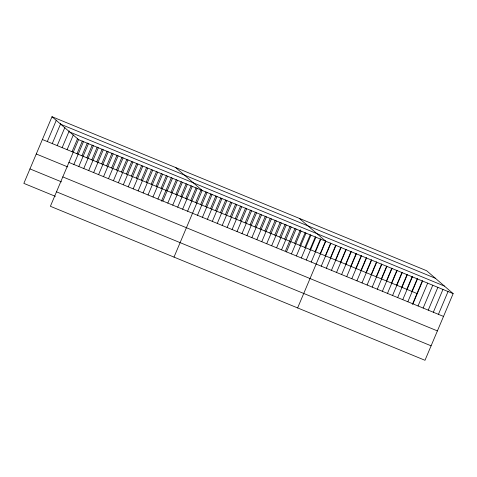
<?xml version="1.0" encoding="UTF-8"?>
<svg xmlns="http://www.w3.org/2000/svg" width="477" height="477" viewBox="0 0 477 477"><rect width="100%" height="100%" fill="white"/><g stroke="black" fill="none" stroke-linecap="round" stroke-linejoin="round"><path stroke-width="0.72" d="M52.011 116.71L78.55 139.624L50.389 206.291L424.989 360.29L453.15 293.623L426.611 270.709L52.011 116.71L23.85 183.377L55.374 196.339M47.324 141.55L56.387 120.085M52.267 143.583L60.77 123.46M57.21 145.616L64.86 127.502M62.159 147.649L69.243 130.877M67.102 149.683L73.333 134.925M72.045 151.716L77.715 138.3M76.994 153.749L82.372 141.001M73.857 164.464L83.493 141.657M81.937 155.776L87.321 143.034M78.806 166.497L88.436 143.69M86.88 157.809L92.264 145.068M83.749 168.53L93.385 145.724M91.822 159.843L97.207 147.101M88.692 170.563L98.328 147.757M96.771 161.876L102.156 149.134M93.641 172.596L103.27 149.79M101.714 163.909L107.098 151.167M98.584 174.63L108.219 151.817M106.657 165.942L112.041 153.2M103.527 176.663L113.162 153.85M111.606 167.976L116.99 155.228M108.476 178.69L118.105 155.884M116.549 170.009L121.933 157.261M113.419 180.723L123.054 157.917M121.492 172.042L126.876 159.294M118.362 182.757L127.997 159.95M126.441 174.075L131.825 161.327M123.304 184.79L132.94 161.983M131.384 176.108L136.768 163.361M128.253 186.823L137.889 164.016M136.327 178.142L141.711 165.394M133.196 188.856L142.832 166.05M141.27 180.175L146.654 167.427M138.139 190.889L147.775 168.083M146.218 182.208L151.603 169.46M143.088 192.923L152.718 170.116M151.161 184.235L156.545 171.493M148.031 194.956L157.666 172.149M156.104 186.268L161.488 173.527M152.974 196.989L162.609 174.183M161.053 188.302L166.437 175.56M157.923 199.022L167.552 176.216M161.411 201.193L171.38 177.593M162.866 201.055L172.501 178.243M170.939 192.368L176.323 179.626M167.809 203.089L177.444 180.276M175.888 194.401L181.272 181.654M172.752 205.122L182.387 182.309M180.831 196.435L186.215 183.687M177.7 207.149L187.336 184.343M185.774 198.468L191.158 185.72M182.643 209.182L192.279 186.376M190.722 200.501L196.101 187.753M187.586 211.216L197.222 188.409M195.665 202.534L201.05 189.786M174.004 257.109L202.165 190.442L175.631 167.528M200.608 204.567L205.992 191.82M197.478 215.282L207.113 192.475M205.551 206.601L210.935 193.853M202.421 217.315L212.056 194.509M210.5 208.634L215.884 195.886M207.37 219.348L216.999 196.542M215.443 210.667L220.827 197.919M212.313 221.382L221.948 198.575M220.386 212.694L225.77 199.952M217.256 223.415L226.891 200.608M225.335 214.728L230.719 201.986M222.204 225.448L231.834 202.642M230.278 216.761L235.662 204.019M227.147 227.481L236.783 204.675M235.221 218.794L240.605 206.052M232.09 229.515L241.726 206.702M240.169 220.827L245.554 208.085M237.033 231.548L246.669 208.735M245.112 222.86L250.497 210.113M241.982 233.575L251.617 210.768M250.055 224.894L255.439 212.146M246.925 235.608L256.56 212.802M255.004 226.927L260.382 214.179M251.868 237.641L261.503 214.835M259.947 228.96L265.331 216.212M256.817 239.675L266.446 216.868M264.89 230.993L270.274 218.245M261.76 241.708L271.395 218.901M269.833 233.026L275.217 220.279M266.703 243.741L276.338 220.934M274.782 235.06L280.166 222.312M271.651 245.774L281.281 222.968M279.725 237.093L285.109 224.345M276.594 247.807L286.23 225.001M284.668 239.12L290.052 226.378M281.537 249.841L291.173 227.034M285.538 250.807L295.001 228.411M286.48 251.874L296.116 229.067M294.708 243.252L300.379 229.836M291.429 253.907L301.065 231.101M299.806 245.345L305.185 232.597M296.372 255.94L306.007 233.134M304.898 247.438L310.283 234.696M301.315 257.974L310.95 235.161M309.99 249.531L315.375 236.789M306.264 260.007L315.899 237.194M315.088 251.629L320.472 238.882M311.207 262.034L320.842 239.227M320.18 253.722L325.564 240.974M297.624 307.933L325.785 241.261L299.246 218.347M325.278 255.815L330.662 243.073M321.248 266.166L330.883 243.359M330.37 257.908L335.754 245.166M326.34 268.259L335.975 245.452M335.468 260.007L340.852 247.259M331.437 270.352L341.067 247.545M340.56 262.1L345.944 249.352M336.529 272.445L346.165 249.638M345.652 264.192L351.036 251.451M341.621 274.543L351.257 251.737M350.75 266.291L356.134 253.543M346.719 276.636L356.355 253.83M355.842 268.384L361.226 255.636M351.811 278.729L361.447 255.922M360.94 270.477L366.324 257.729M356.909 280.822L366.545 258.015M366.032 272.57L371.416 259.828M362.001 282.921L371.637 260.114M371.13 274.669L376.514 261.921M367.099 285.013L376.729 262.207M376.222 276.761L381.606 264.014M372.191 287.106L381.827 264.3M381.314 278.854L386.698 266.106M377.289 289.199L386.919 266.393M386.412 280.947L391.796 268.205M382.381 291.298L392.016 268.491M391.504 283.046L396.888 270.298M387.473 293.391L397.108 270.584M396.602 285.139L401.986 272.391M392.571 295.484L402.206 272.677M401.694 287.232L407.078 274.49M397.663 297.582L407.298 274.77M406.792 289.324L412.176 276.582M402.761 299.675L412.396 276.869M411.884 291.423L417.268 278.675M407.853 301.768L417.488 278.962M412.39 304.374L422.36 280.768M412.951 303.861L422.58 281.054M418.043 305.96L427.678 283.147M423.135 308.053L432.77 285.246M428.233 310.145L437.868 287.339M433.325 312.238L442.96 289.432M438.423 314.337L448.058 291.525M60.77 124.27L435.37 278.27M69.791 132.063L444.391 286.063M78.55 139.624L453.15 293.623M42.375 139.517L416.981 293.516M68.915 162.43L443.515 316.43M36.264 153.993L67.788 166.95M62.803 176.907L437.403 330.901M29.962 168.906L61.485 181.862M56.501 191.82L431.101 345.819"/></g></svg>
